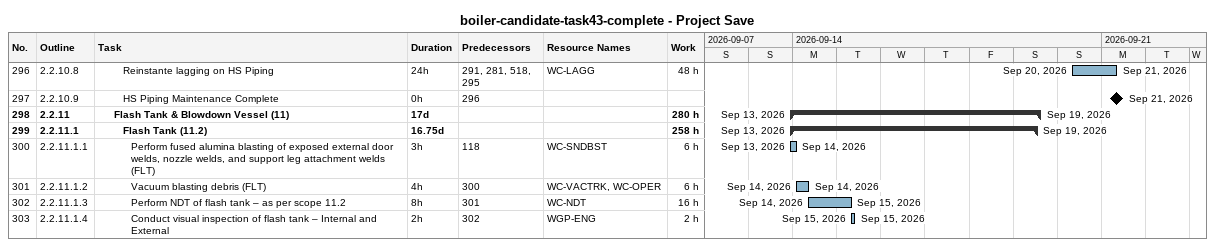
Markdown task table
boiler-candidate-task43-complete - Project Save

| ID | WBS | Task | Duration | Start | Finish | Predecessors | Resources | Work (h) |
|---|---|---|---|---|---|---|---|---|
| 296 | 2.2.10.8 | Reinstante lagging on HS Piping | 24h | 2026-09-20 | 2026-09-21 | 291, 281, 518, 295 | WC-LAGG | 48 |
| 297 | 2.2.10.9 | HS Piping Maintenance Complete | 0h | 2026-09-21 | 2026-09-21 | 296 |  |  |
| 298 | 2.2.11 | **Flash Tank & Blowdown Vessel (11)** | 17d | 2026-09-13 | 2026-09-19 |  |  | 280 |
| 299 | 2.2.11.1 | **Flash Tank (11.2)** | 16.75d | 2026-09-13 | 2026-09-19 |  |  | 258 |
| 300 | 2.2.11.1.1 | Perform fused alumina blasting of exposed external door welds, nozzle welds, and support leg attachment welds (FLT) | 3h | 2026-09-13 | 2026-09-14 | 118 | WC-SNDBST | 6 |
| 301 | 2.2.11.1.2 | Vacuum blasting debris (FLT) | 4h | 2026-09-14 | 2026-09-14 | 300 | WC-VACTRK, WC-OPER | 6 |
| 302 | 2.2.11.1.3 | Perform NDT of flash tank – as per scope 11.2 | 8h | 2026-09-14 | 2026-09-15 | 301 | WC-NDT | 16 |
| 303 | 2.2.11.1.4 | Conduct visual inspection of flash tank – Internal and External | 2h | 2026-09-15 | 2026-09-15 | 302 | WGP-ENG | 2 |
